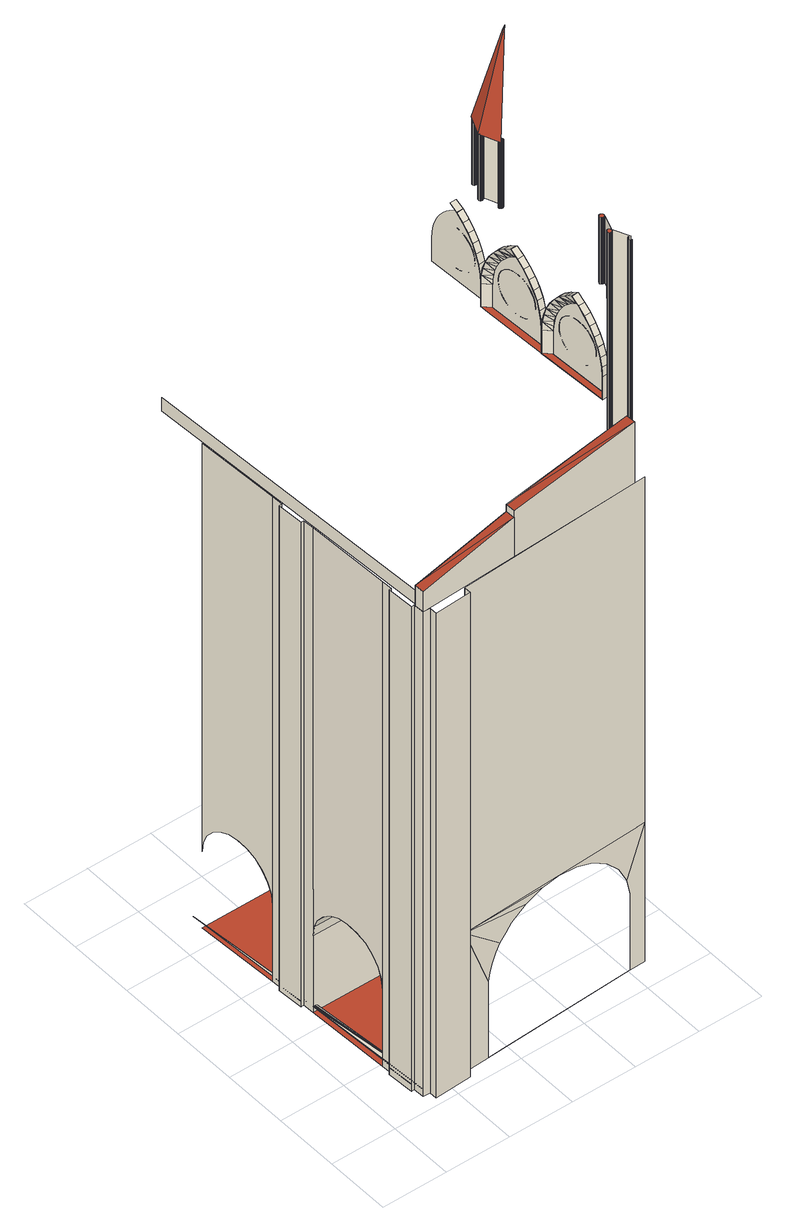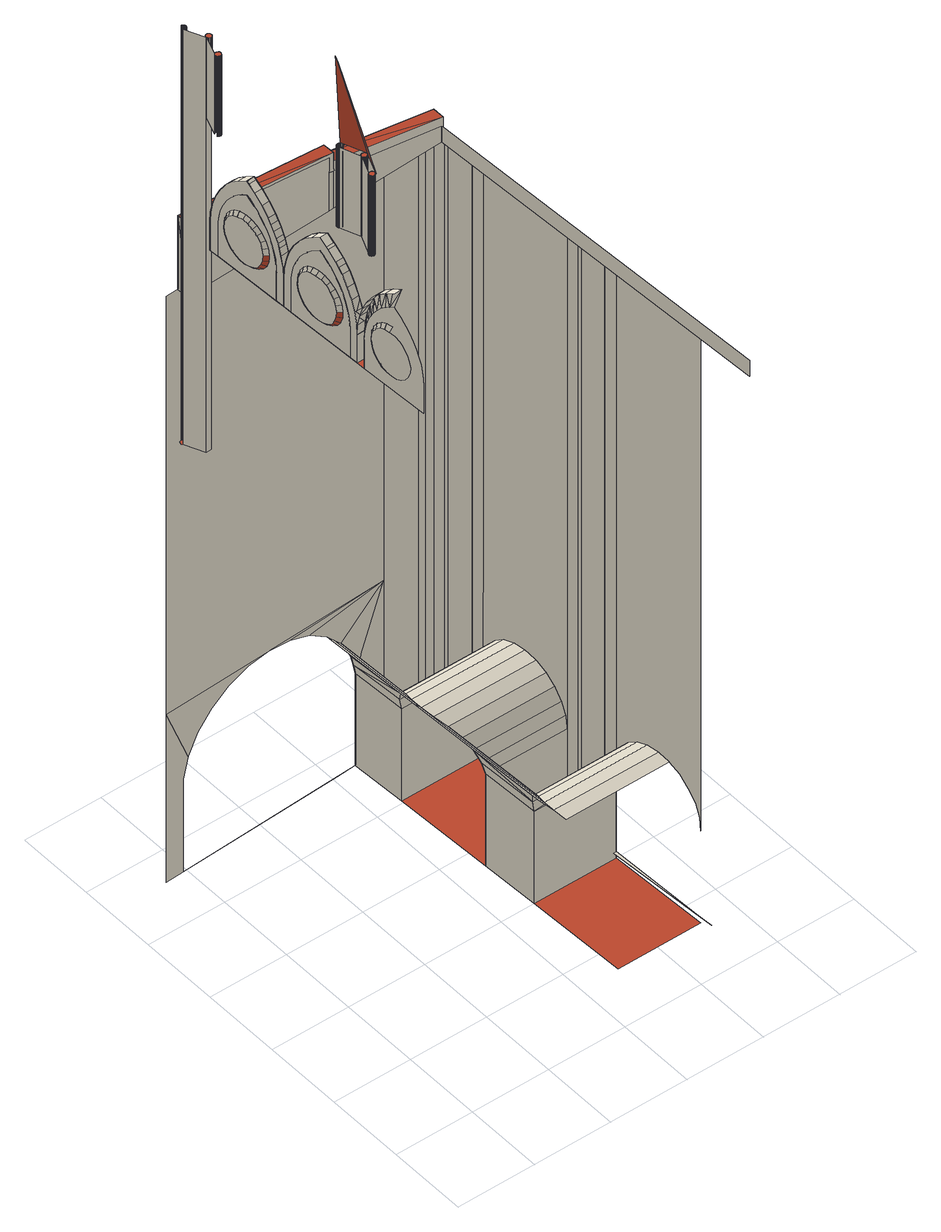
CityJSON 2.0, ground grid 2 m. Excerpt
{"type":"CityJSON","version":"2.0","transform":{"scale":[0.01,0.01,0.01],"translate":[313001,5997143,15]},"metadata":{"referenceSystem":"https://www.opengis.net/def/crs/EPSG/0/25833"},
"CityObjects":{
"building1":{"type":"Building","geometry":[{"type":"MultiSurface","lod":"0","boundaries":[[[0,1,2,3]],[[4,5,6,7]],[[8,3,9,4,7]],[[9,3,2]],[[10,11,3,8]],[[12,13,14]],[[6,5,15,16]],[[17,18,11,10]],[[19,14,13]],[[16,15,20,21]],[[21,20,22,23,24]],[[25,14,26]],[[27,25,26]],[[14,19,26]],[[28,26,19]],[[29,27,30]],[[23,22,31,32,33,34,35,36,37,38,39,40,41,42,43]],[[21,24,44,45,46,47,17,10,8,7,6,16]],[[47,48,18,17]],[[49,27,26]],[[50,27,49]],[[51,27,50]],[[52,1,0]],[[32,31,53,54,55]],[[54,53,56,57]],[[57,56,58,59]],[[49,60,50]],[[61,50,60]],[[62,27,51]],[[52,0,3,63]],[[59,58,64,65]],[[66,67,68,69]],[[70,71,48,47,46]],[[65,64,72,73,74]],[[75,76,68,67,2,1,77]],[[23,78,44,24]],[[79,78,23,43]],[[80,27,62]],[[79,43,42,81]],[[81,42,41,82]],[[68,76,83,84,85,86,67]],[[73,72,87,88,89,90,91,92,93,94,95,96,97,98,99]],[[100,101,55,54,57,59,65,74]],[[45,102,70,46]],[[82,41,40,103]],[[44,101,55,24]],[[103,40,39,104]],[[104,39,38,105]],[[105,38,37,106]],[[1,52,77]],[[107,32,55,101]],[[108,33,32,107]],[[99,109,73]],[[110,34,33,108]],[[106,37,36,111]],[[112,99,98]],[[113,35,34,110]],[[111,36,35,113]],[[114,70,102,115,116,117]],[[45,44,78,102]],[[79,115,102,78]],[[115,81,116]],[[73,109,100,74]],[[81,115,79]],[[82,117,116]],[[114,118,119,120,70]],[[82,116,81]],[[117,103,114]],[[121,97,96,122]],[[100,123,124,74]],[[103,117,82]],[[125,112,98,97,121]],[[126,109,99]],[[127,70,120]],[[122,96,95,128]],[[105,118,114,103,104]],[[128,95,94,129]],[[77,52,130,131]],[[126,99,112,125]],[[129,94,93,132]],[[75,133,76]],[[105,134,119,118]],[[83,76,133,135,136]],[[70,127,137]],[[109,107,101,100]],[[126,110,108]],[[126,108,107,109]],[[110,126,125]],[[121,111,113]],[[121,113,110,125]],[[111,121,122]],[[111,122,128,129,105,106]],[[45,138,139]],[[129,140,134,105]],[[141,133,75,77,131,142,143]],[[144,71,70,145]],[[146,131,130]],[[147,136,135,133,141,143]],[[146,130,52,63,148]],[[131,146,142]],[[149,145,137,150,151,152,153]],[[154,145,149,155,139]],[[148,147,146]],[[143,142,146,147]],[[156,157,158,159,160,161]],[[162,156,161,163,164]],[[159,160,158]],[[157,165,166,158]],[[167,162,164,168]],[[158,169,166]],[[165,170,171,169,166]],[[172,167,168,173]],[[170,174,175,171]],[[176,172,173,177]],[[161,160,178,179,180,181,182,183,184,177,173,168,164,163]],[[174,185,186,175]],[[187,176,177,184]],[[185,188,189,186]],[[190,187,184,183]],[[191,192,193,194,195,196,197,188,185,174,170,165,157,156,162,167,172,176,187,190,198,199,200,201]],[[160,178,202,158]],[[188,197,203,189]],[[198,190,183,182]],[[204,205,206,207]],[[208,204,207,209]],[[205,210,211,206]],[[212,208,209,213]],[[197,196,214,203]],[[199,198,182,181]],[[210,215,216,211]],[[217,212,213,218]],[[196,195,219,214]],[[215,220,221,216]],[[200,199,181,180]],[[222,217,218,223]],[[224,225,226,227]],[[195,194,228,219]],[[201,200,180,179]],[[220,229,230,221]],[[231,232,224]],[[233,222,223,234]],[[194,193,235,228]],[[191,201,179,178,202]],[[236,237,231]],[[193,192,238,235]],[[192,191,202,238]],[[239,240,241,242]],[[240,243,244,241]],[[224,245,246,225]],[[224,231,247,227]],[[229,248,249,230]],[[243,236,250,244]],[[231,236,250,247]],[[226,246,225]],[[209,213,218,223,234,251,252,253,254,255,256,257,258,259,260,261,262,249,230,221,216,211,206,207]],[[263,264,236]],[[248,265,262,249]],[[191,202,178,259,266]],[[236,267,268,250]],[[236,263,268,250]],[[269,270,263]],[[267,271,272,268]],[[263,269,273,268]],[[224,232,245]],[[231,237,232]],[[274,275,269]],[[236,276,237]],[[236,264,276]],[[271,274,277,272]],[[269,274,277,273]],[[263,270,264]],[[278,279,274]],[[269,280,270]],[[274,278,281,277]],[[269,275,280]],[[282,283,202,191]],[[284,278,285]],[[278,285,286,281]],[[287,288,289,290]],[[291,287,290,292]],[[275,274,279,293]],[[288,294,295,289]],[[296,291,292,297]],[[284,285,298]],[[278,299,279]],[[294,300,301,295]],[[302,296,297,303]],[[300,304,305,301]],[[306,302,303,307]],[[299,278,284]],[[285,308,309,286]],[[285,298,310,286]],[[304,311,312,305]],[[313,306,307,314]],[[242,315,316,246,226,225,239]],[[317,318,319,320]],[[311,321,322,312]],[[323,324,318,317]],[[325,313,314,326]],[[327,328,329,324,323]],[[330,298,331]],[[282,332,333,334,335,336,337,338,339,340,321,311,304,300,294,288,287,291,296,302,306,313,325,341]],[[321,340,342,322]],[[320,319,343,344,345]],[[341,325,326,346]],[[225,347,348]],[[344,343,349,350]],[[284,298,351]],[[340,339,352,342]],[[328,327,353,354]],[[282,341,346,283]],[[308,331,355,309]],[[298,331,355,310]],[[330,331,356]],[[298,330,351]],[[339,338,357,352]],[[350,349,358,359]],[[316,360,348,347,225,246]],[[338,337,361,357]],[[354,353,362,363]],[[337,336,364,361]],[[359,358,365,366]],[[331,356,367,355]],[[368,369,356]],[[363,362,370,371]],[[330,356,372]],[[373,374,316,246,245,232,237,276,264,270,280,275,293,279,299,284,351,330,372,375,369,376,377,378,379,380,381]],[[324,329,328,354,363,371,382,383,384,385,386,387,388,389,390,391,392,393,394,395,396,397,365,358,349,343,319,318]],[[398,399,400,315,316,374,373,381,380,379,378,377,376,369,375,372,330,351,284,299,279,293,275,280,270,264,276,237,232,245,246,226,227,247,250,268,273,277,281,286,310,355,367,401,402,403,404]],[[366,365,397,405]],[[371,370,406,383,382]],[[372,356,369,375]],[[377,368,407]],[[356,368,401,367]],[[405,397,396,395,408]],[[369,368,376]],[[378,407,409]],[[383,406,410,384]],[[376,368,377]],[[368,411,412,401]],[[368,407,402,401]],[[320,345,344,350,359,366,405,408,413,414,415,416,417,418,419,420,421,422,410,406,370,362,353,327,323,317]],[[374,423,424,425,426,427]],[[428,429,430,431,432,433,434,435,436,437,438,439,440,441,442,443,444,445,446,447,448,449,450,451,452,453,454,455,456,457,458,459,460,461,462,463,464,465,466,467,468,469,470,471,472,473,474,475,476,477,478,479,480,481,482,483,484,485,486,487,488,489,490,491,492,493,494,495,496,497,498,499,500,501,502,503,504,505,506,507,508,509,510,511,512,513,514,515,516,517,518,519,520,521,522,523,524,525,526,527,528,529,530,531,532,533,534,535,536,537,538,539,540,541,542,543,544,545,546,547,548,549,550,551,552,553,554,555,556,557,558,559,560,561,562,563,564,565,566,567,568,569,570,571,572,573,574,575,576,577,578,579,580,581,582,583,584,585,586,587,588,589,590,591,592,593,594,595]],[[374,427,426,425,596,348,360,316]],[[408,395,394,413]],[[380,409,597]],[[377,407,378]],[[423,381,597]],[[384,410,422,385]],[[411,409,403,412]],[[407,409,403,402]],[[378,409,379]],[[348,315,400,426]],[[425,598,599,348,426]],[[379,409,380]],[[600,601,426,424]],[[413,394,393,415,414]],[[409,602,603,403]],[[409,597,404,403]],[[385,422,421,386]],[[424,425,604,400,399,398,423]],[[360,315,348]],[[380,597,381]],[[424,426,427,400,399,605,606]],[[348,426,427,400,315,360]],[[426,424,600,607,399,400,427]],[[424,600,607,399,400,426]],[[602,606,605,603]],[[597,423,398,404]],[[392,416,415,393]],[[381,423,373]],[[423,374,373]],[[608,609,600]],[[386,421,420,387]],[[601,598,425,426]],[[387,420,419,389,388]],[[600,608,610,607]],[[391,417,416,392]],[[316,315,360]],[[611,612,608]],[[390,418,417,391]],[[389,419,418,390]],[[608,611,613,610]],[[599,348,315]],[[614,615,611]],[[611,614,616,613]],[[600,609,601]],[[617,618,614]],[[608,619,609]],[[608,612,619]],[[614,620,621,616]],[[614,617,622,616]],[[400,399,400,315]],[[611,615,612]],[[623,624,617]],[[614,625,615]],[[620,623,626,621]],[[617,623,626,622]],[[614,618,625]],[[627,623,628]],[[623,628,629,626]],[[618,617,624,630]],[[627,628,631]],[[623,632,624]],[[596,348,599,633,634,635]],[[632,623,627]],[[628,631,636,629]],[[596,635,634]],[[637,638,639,640]],[[641,642,638,637]],[[643,644,645,642,641]],[[646,631,647]],[[648,649,636,631]],[[640,639,650,651,652]],[[651,650,653,654]],[[627,631,655]],[[644,643,656,657]],[[631,647,658,636]],[[315,659,633,599]],[[646,647,660]],[[631,646,655]],[[654,653,661,662]],[[657,656,663,664]],[[662,661,665,666]],[[648,667,668,649]],[[647,660,669,658]],[[670,671,660]],[[664,663,672,673]],[[646,660,674]],[[675,676,633,599,598,601,609,619,612,615,625,618,630,624,632,627,655,646,674,677,671,678,679,680,681,682,683]],[[642,645,644,657,664,673,684,685,686,687,688,689,690,691,692,693,694,695,696,697,698,699,665,661,653,650,639,638]],[[599,315,400,399,607,610,613,616,622,626,629,636,658,669,700,701,702,703,704,705,659,633,676,675,683,682,681,680,679,678,671,677,674,646,655,627,632,624,630,618,625,615,612,619,609,601,598]],[[666,665,699,706]],[[673,672,707,685,684]],[[674,660,671,677]],[[679,670,708]],[[667,670,700,668]],[[660,670,700,669]],[[706,699,698,697,709]],[[671,670,678]],[[680,708,710]],[[685,707,711,686]],[[678,670,679]],[[670,708,701,700]],[[640,652,651,654,662,666,706,709,712,713,714,715,716,717,718,719,720,721,711,707,672,663,656,643,641,637]],[[722,723,724,725,726,727,728,729,730,731,732,733,734,735,736,737,738,739,740,741,742,743,744,745,746,747,748,749,750,751,752,753,754,755,756,757,758,759,760,761,762,763,764,765,766,767,768,769,770,771,772,773,774,775,776,777,778,779,780,781,782,783,784,785,786,787,788,789,790,791,792,793,794,795,796,797,798,799,800,801,802,803,804,805,806,807,808,809,810,811,812,813,814,815,816,817,818,819,820,821,822,823,824,825,826,827,828,829,830,831,832,833,834,835,836,837,838,839,840,841,842,843,844,845,846,847,848,849,850,851,852,853,854,855,856,857,858,859,860,861,862,863,864,865,866,867,868,869,870,871,872,873,874,875,876,877,878,879,880,881,882,883,884,885,886,887,888,889]],[[890,891,892,893,894]],[[891,895,896,892]],[[709,697,696,712]],[[682,710,897]],[[898,890,894,899]],[[676,900,901]],[[895,902,903,896]],[[676,901,634,633]],[[679,708,680]],[[904,898,899,905]],[[902,906,907,903]],[[900,683,897]],[[686,711,721,687]],[[708,710,702,701]],[[908,904,905,909]],[[906,910,911,907]],[[680,710,681]],[[912,908,909,913]],[[681,710,682]],[[712,696,695,714,713]],[[910,914,915,911]],[[710,916,703,702]],[[917,918,919,920]],[[710,897,703,702]],[[918,921,922,919]],[[687,721,720,688]],[[923,917,920,924]],[[921,925,926,922]],[[900,901,705,704]],[[927,912,913,928]],[[901,634,659,705]],[[682,897,683]],[[929,930,705,901]],[[931,923,924,932]],[[914,933,934,915]],[[925,935,936,926]],[[929,937,901]],[[916,900,704,703]],[[897,900,704,703]],[[694,715,714,695]],[[938,939,940,941,942,943,944,933,914,910,906,902,895,891,890,898,904,908,912,927,945,946,947,948]],[[683,900,675]],[[900,676,675]],[[894,893,903,907,911,915,934,949,950,951,952,953,954,955,956,957,958,959,928,913,909,905,899]],[[960,931,932,961]],[[962,963,929]],[[945,927,928,959]],[[935,964,965,936]],[[688,720,719,689]],[[901,966,967,634]],[[933,944,949,934]],[[689,719,718,691,690]],[[968,960,961,969]],[[929,970,971,930]],[[693,716,715,694]],[[929,962,971,930]],[[659,967,634]],[[946,945,959,958]],[[659,634,633]],[[972,973,962]],[[964,974,975,965]],[[944,943,950,949]],[[692,717,716,693]],[[691,718,717,692]],[[976,968,969,977]],[[970,972,978,971]],[[962,972,978,971]],[[947,946,958,957]],[[974,979,980,975]],[[943,942,951,950]],[[981,982,972]],[[920,924,932,961,969,977,983,984,985,986,987,988,989,990,991,992,993,980,975,965,936,926,922,919]],[[948,947,957,956]],[[994,976,977,983]],[[942,941,952,951]],[[979,995,993,980]],[[938,948,956,955]],[[972,981,996,978]],[[941,940,953,952]],[[939,938,955,954]],[[940,939,954,953]],[[997,994,983,984]],[[995,998,992,993]],[[901,937,966]],[[929,963,937]],[[999,1000,981]],[[1001,997,984,985]],[[990,1002,938,955]],[[962,1003,963]],[[998,1004,991,992]],[[962,973,1003]],[[981,999,1005,996]],[[1006,1001,985,986]],[[1004,1002,990,991]],[[1007,1006,986,987]],[[1002,1008,989,990]],[[1009,1007,987,988]],[[972,982,973]],[[1008,1009,988,989]],[[1010,1011,999]],[[659,1012,1013,967,659,634]],[[981,1014,982]],[[999,1015,1016,1005]],[[999,1010,1017,1005]],[[981,1000,1014]],[[1018,1010,1019]],[[1015,1020,1021,1016]],[[1010,1019,1022,1017]],[[1000,999,1011,1023]],[[1018,1019,1024]],[[1010,1025,1011]],[[1020,1024,1026,1021]],[[1027,1028,955,938]],[[1025,1010,1018]],[[1019,1024,1026,1022]],[[1029,1030,1031,1032]],[[1033,1034,1030,1029]],[[1035,1036,1037,1034,1033]],[[1032,1031,1038,1039,1040]],[[1039,1038,1041,1042]],[[1018,1024,1043]],[[1044,1045,1046,1047]],[[1036,1035,1048,1049]],[[1045,1050,1051,1046]],[[1052,1044,1047,1053]],[[1050,1054,1055,1051]],[[1056,1052,1053,1057]],[[1042,1041,1058,1059]],[[1054,1060,1061,1055]],[[1062,1056,1057,1063]],[[1060,1064,1065,1061]],[[1049,1048,1066,1067]],[[1068,1062,1063,1069]],[[1064,1070,1071,1065]],[[1059,1058,1072,1073]],[[1074,1068,1069,1075]],[[1070,1076,1077,1071]],[[1067,1066,1078,1079]],[[1080,1028,1081,1075,1069,1063,1057,1053,1047,1046,1051,1055,1061,1065,1071,1077,1082,1083,1084,1085,1086,1087,1088,1089]],[[1027,1090,1091,1092,1093,1094,1095,1096,1097,1098,1076,1070,1064,1060,1054,1050,1045,1044,1052,1056,1062,1068,1074,1099]],[[1100,1101,1013,967,966,937,963,1003,973,982,1014,1000,1023,1011,1025,1018,1043,1102,1103,1104,1105,1106,1107,1108,1109,1110,1111]],[[1034,1037,1036,1049,1067,1079,1112,1113,1114,1115,1116,1117,1118,1119,1120,1121,1122,1123,1124,1125,1126,1127,1072,1058,1041,1038,1031,1030]],[[1099,1074,1075,1081]],[[1076,1098,1082,1077]],[[1073,1072,1127,1128]],[[1129,1130,1131,1132,1133]],[[1027,1099,1081,1028]],[[1079,1078,1134,1113,1112]],[[1098,1097,1083,1082]],[[1090,1027,1028,1080]],[[1097,1096,1084,1083]],[[1091,1090,1080,1089]],[[1096,1095,1085,1084]],[[1092,1091,1089,1088]],[[1095,1094,1086,1085]],[[1093,1092,1088,1087]],[[1094,1093,1087,1086]],[[1032,1040,1039,1042,1059,1073,1128,1135,1136,1137,1138,1139,1140,1141,1142,1143,1144,1145,1146,1134,1078,1066,1048,1035,1033,1029]],[[1147,1148,1149,1150,1151,1152,1153,1154,1155,1156,1157,1158,1159,1160,1161,1162,1163,1164,1165,1166,1167,1168,1169,1170,1171,1172,1173,1174,1175,1176,1177,1178,1179,1180,1181,1182,1183,1184,1185,1186,1187,1188,1189,1190,1191,1192,1193,1194,1195,1196,1197,1198,1199,1200,1201,1202,1203,1204,1205,1206,1207,1208,1209,1210,1211,1212,1213,1214,1215,1216,1217,1218,1219,1220,1221,1222,1223,1224,1225,1226,1227,1228,1229,1230,1231,1232,1233,1234,1235,1236,1237,1238,1239,1240,1241,1242,1243,1244,1245,1246,1247,1248,1249,1250,1251,1252,1253,1254,1255,1256,1257,1258,1259,1260,1261,1262,1263,1264,1265,1266,1267,1268,1269,1270,1271,1272,1273,1274,1275,1276,1277,1278,1279,1280,1281,1282,1283,1284,1285,1286,1287,1288,1289,1290,1291,1292,1293,1294,1295,1296,1297,1298,1299,1300,1301,1302,1303,1304,1305,1306,1307,1308,1309,1310,1311,1312,1313,1314]],[[1315,1129,1133,1132,1316]]],"semantics":{"surfaces":[{"type":"WallSurface"},{"type":"RoofSurface"},{"type":"GroundSurface"}],"values":[0,0,0,1,0,0,0,0,0,0,0,0,0,0,0,0,0,2,0,0,0,0,1,0,0,0,0,0,0,0,0,0,0,0,0,0,0,0,0,0,0,0,2,0,0,1,0,0,0,1,0,0,0,0,0,0,0,0,0,0,0,0,0,0,0,0,0,0,0,1,0,0,0,0,0,0,0,0,0,0,0,0,0,0,0,0,0,0,0,0,0,0,2,0,0,0,1,0,0,1,0,0,0,0,0,0,0,0,0,1,0,0,0,0,2,0,0,0,0,1,0,0,0,0,0,0,0,0,0,0,0,0,0,0,0,0,0,0,0,0,0,0,0,0,0,0,0,0,0,0,0,0,0,1,1,0,0,0,0,0,0,0,0,0,0,0,0,0,0,0,0,0,0,0,0,0,0,0,0,0,0,0,0,0,0,0,0,0,0,0,0,0,0,0,1,0,0,1,0,1,0,1,0,0,0,1,0,0,0,1,0,0,0,0,0,0,0,1,0,1,0,0,0,0,1,0,0,0,0,0,1,0,0,0,0,0,0,1,0,0,0,0,0,0,0,0,0,0,0,1,0,0,0,0,0,0,0,0,0,0,1,0,1,0,0,0,0,0,0,0,0,0,0,0,1,0,1,0,0,1,0,0,1,0,1,0,0,0,0,0,0,0,0,0,0,0,0,0,0,0,0,0,0,0,0,1,0,0,2,0,1,1,0,0,0,0,0,1,0,0,0,0,0,1,0,0,0,0,1,0,0,0,0,0,1,0,0,0,0,0,0,0,1,0,0,0,0,0,0,0,0,0,0,0,0,0,0,0,0,1,0,0,0,0,0,0,0,0,0,0,0,0,1,0,0,0,0,0,0,0,0,0,0,0,0,0,0,1,0,0,0,0,0,0,0,1,0,0,1,0,0,0,0,1,0,1,0,0,0,0,1,0,0,0,0,0,0,0,1,0,0,0,0,0,0,0,0,0,0,0,0,0,0,0,0,0,0,0,0,0,0,0,0,0,0,0,0,1,0,0,0,0,0,0,0,0,0,0,0,0,0,0,0,1,1,0,0,0,0,1,0,0,0,0,0,0,0,0,1,0,0,0,0,0,1,0,1,0,0,0,0,0,1,0,1,0,0,0,0,0,0,0,0,0,0,0,1]}}]}
},
"vertices":[
[128,46,1728],[127,76,1728],[127,76,1660],[128,46,1660],[126,79,1660],[117,78,1660],[117,78,20],[126,79,20],[128,46,20],[126,76,1660],[149,46,20],[149,46,1660],[117,78,44],[113,160,43],[126,79,44],[113,160,1660],[113,160,20],[149,22,20],[149,22,1660],[120,161,44],[120,161,1660],[120,161,20],[118,193,1660],[118,193,278],[118,193,20],[128,46,44],[107,451,39],[149,46,44],[118,193,43],[149,22,44],[262,28,46],[107,451,1660],[107,451,278],[107,447,312],[108,434,343],[109,413,370],[110,387,391],[111,356,404],[113,322,408],[114,289,404],[116,257,391],[117,231,370],[118,210,343],[118,198,312],[331,193,20],[338,52,20],[261,49,20],[262,28,20],[262,28,1660],[105,485,39],[101,565,38],[99,599,38],[426,59,1792],[105,485,1660],[105,485,20],[107,451,20],[97,484,1660],[97,484,20],[92,564,1660],[92,564,20],[97,484,39],[92,564,38],[86,857,36],[426,59,1660],[101,565,1660],[101,565,20],[82,1010,1660],[131,76,1660],[131,76,1705],[82,1010,1705],[261,49,490],[261,49,1660],[99,599,1660],[99,599,278],[99,599,20],[425,89,1764],[425,89,1763],[425,89,1792],[331,193,278],[339,197,312],[84,890,36],[348,210,343],[361,230,370],[425,89,1660],[388,88,1660],[319,84,1660],[159,77,1660],[86,857,1660],[86,857,278],[86,853,312],[86,840,343],[88,819,370],[89,792,391],[91,761,404],[92,728,408],[94,694,404],[96,663,391],[97,636,370],[98,616,343],[99,603,312],[313,599,20],[320,450,20],[338,52,278],[372,257,391],[382,288,404],[384,322,408],[379,355,404],[320,450,278],[328,446,312],[313,599,278],[338,433,343],[366,386,391],[313,616,343],[353,413,370],[377,54,386],[344,53,306],[351,53,334],[364,54,360],[396,55,407],[415,56,429],[462,58,462],[343,636,370],[354,663,391],[302,856,20],[86,857,20],[330,615,343],[321,603,312],[516,61,483],[364,694,404],[366,727,408],[426,59,1815],[425,89,1815],[361,761,404],[437,90,1766],[403,322,429],[437,90,1682],[437,90,1660],[573,64,490],[388,55,20],[808,76,20],[386,706,429],[437,90,1808],[821,106,1867],[821,106,1861],[855,78,1660],[855,78,490],[823,77,1867],[821,106,1660],[823,77,1660],[795,75,334],[630,67,483],[684,70,462],[731,72,429],[769,74,386],[855,78,20],[808,76,278],[815,173,2442],[815,175,2442],[815,175,2217],[815,175,1862],[815,175,1280],[815,173,1280],[816,171,2442],[815,172,1280],[816,171,1280],[815,176,2442],[815,176,2217],[817,170,2442],[817,170,1280],[815,177,2217],[815,178,2442],[815,178,2217],[818,169,2442],[818,169,1280],[816,179,2442],[816,179,2217],[820,168,2442],[820,168,1280],[829,175,1280],[828,173,1280],[828,172,1280],[827,170,1280],[825,169,1280],[824,168,1280],[822,168,1280],[818,181,2442],[818,181,2217],[822,168,2442],[819,182,2442],[819,182,2217],[824,168,2442],[829,175,2442],[828,177,2442],[827,179,2442],[826,180,2442],[825,181,2442],[823,182,2442],[821,182,2442],[825,169,2442],[827,170,2442],[828,172,2442],[828,173,2442],[829,175,2217],[821,182,2217],[839,121,2442],[839,123,2442],[839,123,1280],[839,121,1280],[840,119,2442],[840,119,1280],[839,124,2442],[839,124,1280],[841,118,2442],[841,118,1280],[823,182,2217],[840,126,2442],[840,126,1280],[843,117,2442],[843,117,1280],[825,181,2217],[841,128,2442],[841,128,1280],[845,116,2442],[845,116,1280],[814,193,1940],[814,193,1862],[834,194,1862],[834,194,1940],[826,180,2217],[842,129,2442],[842,129,1280],[814,195,1970],[832,217,1958],[846,116,2442],[846,116,1280],[827,179,2217],[813,200,1998],[832,219,1975],[828,177,2217],[814,192,1862],[814,192,1940],[834,193,1940],[834,193,1862],[814,194,1970],[834,195,1970],[832,216,1940],[832,216,1862],[834,196,1970],[844,130,2442],[844,130,1280],[833,201,1998],[848,116,1280],[850,117,1280],[851,118,1280],[852,120,1280],[853,121,1280],[853,123,1280],[853,125,1280],[852,127,1280],[851,128,1280],[849,129,1280],[848,130,1280],[846,130,1280],[813,210,2026],[832,229,2008],[846,130,2442],[851,128,2442],[813,209,2026],[833,211,2026],[812,223,2052],[831,236,2023],[812,222,2052],[832,223,2052],[832,224,2052],[811,239,2077],[830,255,2052],[832,223,1991],[831,240,2077],[810,258,2099],[830,266,2065],[831,245,2038],[830,259,2099],[846,224,2442],[846,224,2217],[829,292,2087],[809,280,2118],[829,281,2118],[834,227,2442],[834,229,2442],[834,229,2217],[834,227,2217],[835,225,2442],[835,225,2217],[830,265,2063],[834,230,2442],[834,230,2217],[836,224,2442],[836,224,2217],[808,305,2134],[829,279,2077],[835,232,2442],[835,232,2217],[838,223,2442],[838,223,2217],[836,234,2442],[836,234,2217],[839,222,2442],[839,222,2217],[808,304,2134],[828,305,2134],[828,306,2134],[837,235,2442],[837,235,2217],[841,222,2442],[841,222,2217],[822,417,1862],[823,395,1862],[840,246,1967],[831,237,1966],[831,238,1984],[840,247,1983],[839,236,2442],[839,236,2217],[840,249,1952],[831,240,1949],[843,222,2442],[843,222,2217],[839,256,1938],[831,248,1933],[831,244,1940],[828,314,2091],[807,329,2118],[847,226,2442],[848,227,2442],[848,229,2442],[847,231,2442],[847,233,2442],[846,234,2442],[844,235,2442],[842,236,2442],[840,236,2442],[845,223,2442],[840,236,2217],[831,244,2001],[840,253,1997],[840,250,1990],[845,223,2217],[803,398,1862],[802,416,1862],[830,254,2016],[839,261,2010],[828,305,2096],[842,236,2217],[839,266,1926],[830,260,1919],[827,330,2118],[806,351,2099],[844,235,2217],[830,268,2028],[839,273,2021],[803,416,1862],[846,234,2217],[838,279,1917],[829,275,1909],[847,233,2217],[829,284,2036],[838,287,2027],[826,352,2099],[805,370,2077],[826,342,2068],[838,294,1912],[829,292,1903],[827,328,2080],[823,394,1958],[823,395,1940],[826,336,2074],[826,354,2055],[825,364,2041],[824,373,2026],[824,381,2010],[824,387,1993],[824,392,1976],[828,306,1902],[828,310,1902],[827,327,1905],[826,343,1913],[825,357,1925],[825,367,1939],[825,367,1940],[824,373,1956],[824,374,1974],[825,371,1992],[825,363,2008],[826,351,2022],[826,337,2032],[827,320,2038],[828,306,2039],[828,302,2039],[822,416,1970],[822,417,1941],[822,417,1940],[825,371,2077],[824,388,2052],[823,400,2026],[823,410,1998],[837,303,2030],[837,309,1911],[804,387,2052],[836,318,2029],[803,399,2026],[836,325,1914],[804,386,2052],[824,387,2052],[836,333,2024],[835,339,2020],[835,346,2015],[834,356,2003],[834,363,1989],[834,366,1974],[834,365,1958],[834,360,1944],[835,351,1930],[835,339,1920],[802,415,1970],[802,416,1941],[802,417,1940],[802,416,1940],[803,416,1940],[839,267,1991],[839,270,1988],[839,274,1990],[838,277,1989],[838,280,1988],[838,282,1985],[838,283,1982],[838,283,1979],[838,281,1976],[838,278,1974],[839,275,1973],[839,271,1974],[839,269,1976],[839,267,1979],[839,263,1979],[839,259,1978],[840,255,1975],[840,252,1972],[840,251,1968],[840,251,1963],[840,252,1959],[840,255,1956],[839,258,1953],[839,262,1952],[839,266,1952],[839,270,1953],[839,271,1956],[839,274,1959],[838,277,1961],[838,280,1961],[838,283,1959],[838,286,1957],[838,287,1954],[838,287,1951],[838,285,1947],[838,283,1945],[838,279,1944],[838,276,1944],[839,273,1941],[839,272,1937],[839,271,1933],[839,272,1929],[839,275,1925],[838,278,1922],[838,282,1921],[838,286,1921],[838,290,1922],[838,294,1924],[837,296,1927],[837,298,1931],[837,296,1934],[838,295,1937],[837,296,1941],[837,298,1944],[837,301,1945],[837,304,1946],[837,308,1945],[837,310,1943],[837,312,1940],[837,312,1936],[837,311,1933],[837,308,1930],[837,309,1926],[837,312,1923],[836,315,1920],[836,319,1918],[836,323,1918],[836,327,1919],[836,331,1921],[835,333,1924],[835,335,1928],[835,335,1933],[835,334,1937],[836,332,1940],[836,329,1940],[836,325,1942],[836,323,1945],[836,322,1948],[836,322,1951],[836,324,1954],[836,327,1956],[836,330,1957],[835,334,1956],[835,337,1955],[835,338,1952],[835,339,1948],[835,342,1945],[835,346,1944],[835,350,1944],[835,354,1946],[834,357,1948],[834,359,1952],[834,360,1956],[834,359,1960],[834,357,1964],[835,354,1966],[835,350,1968],[835,346,1967],[835,343,1965],[835,340,1964],[835,336,1964],[835,333,1966],[836,331,1969],[836,330,1972],[836,331,1975],[836,333,1978],[835,336,1980],[835,339,1981],[835,342,1980],[835,345,1978],[835,349,1979],[835,352,1982],[835,355,1985],[834,356,1989],[834,356,1994],[835,355,1998],[835,352,2001],[835,348,2003],[835,344,2005],[835,340,2005],[835,336,2003],[836,333,2000],[836,333,1997],[836,332,1994],[836,330,1991],[836,326,1990],[836,323,1989],[836,320,1991],[836,317,1993],[836,316,1997],[836,317,2000],[836,318,2003],[836,321,2005],[836,324,2006],[836,325,2010],[836,325,2015],[836,324,2019],[836,321,2022],[836,318,2024],[836,314,2026],[837,309,2026],[837,305,2024],[837,302,2021],[837,300,2018],[837,298,2014],[837,299,2009],[837,302,2008],[837,304,2005],[837,304,2001],[837,303,1998],[837,301,1995],[837,298,1994],[838,295,1993],[838,292,1994],[838,289,1996],[838,288,2000],[838,288,2003],[838,289,2006],[838,286,2010],[838,283,2012],[838,279,2014],[839,275,2014],[839,271,2013],[839,267,2010],[839,265,2007],[839,263,2003],[839,263,1998],[839,264,1994],[802,417,1862],[803,409,1998],[821,440,1940],[821,440,1862],[802,418,1970],[821,441,1958],[803,408,1998],[823,409,1998],[803,417,1940],[822,415,1970],[802,414,1970],[822,419,1970],[802,424,1998],[821,443,1975],[822,425,1998],[802,433,2026],[821,453,2008],[822,434,2026],[801,446,2052],[820,460,2023],[821,447,2052],[800,463,2077],[819,479,2052],[821,447,1991],[800,462,2077],[820,463,2077],[820,464,2077],[799,482,2099],[819,490,2065],[820,468,2038],[819,483,2099],[817,516,2087],[798,504,2118],[818,505,2118],[819,489,2063],[797,528,2134],[818,502,2077],[812,619,1862],[791,640,1862],[792,622,1862],[817,529,2134],[829,470,1967],[820,461,1966],[820,462,1984],[829,471,1983],[829,473,1952],[820,464,1949],[828,480,1938],[820,472,1933],[820,468,1940],[816,537,2091],[796,553,2118],[796,552,2118],[816,553,2118],[820,468,2001],[828,476,1997],[829,474,1990],[819,478,2016],[828,485,2010],[817,529,2096],[828,490,1926],[819,483,1919],[816,554,2118],[811,641,1862],[794,575,2099],[819,491,2028],[827,497,2021],[827,503,1917],[818,498,1909],[818,508,2036],[827,511,2027],[794,574,2099],[814,575,2099],[814,576,2099],[793,594,2077],[815,565,2068],[826,518,1912],[817,515,1903],[816,552,2080],[812,618,1958],[812,619,1940],[815,559,2074],[814,577,2055],[814,588,2041],[813,597,2026],[813,605,2010],[813,611,1993],[812,615,1976],[817,529,1902],[816,533,1902],[816,551,1905],[815,567,1913],[814,581,1925],[814,591,1939],[814,591,1940],[813,597,1956],[813,598,1974],[813,595,1992],[814,587,2008],[814,575,2022],[815,560,2032],[816,543,2038],[817,529,2039],[817,525,2039],[813,595,2077],[813,611,2052],[812,624,2026],[811,633,1998],[811,639,1970],[811,641,1940],[826,526,2030],[826,533,1911],[793,610,2052],[825,542,2029],[792,623,2026],[825,549,1914],[824,557,2024],[824,563,2020],[824,570,2015],[823,580,2003],[823,587,1989],[823,589,1974],[823,588,1958],[823,583,1944],[823,575,1930],[824,563,1920],[828,491,1991],[828,494,1988],[827,497,1990],[827,501,1989],[827,504,1988],[827,506,1985],[827,507,1982],[827,507,1979],[827,505,1976],[827,502,1974],[827,499,1973],[827,495,1974],[828,492,1976],[828,491,1979],[828,486,1979],[828,482,1978],[828,479,1975],[828,476,1972],[828,475,1968],[828,475,1963],[828,476,1959],[828,478,1956],[828,482,1953],[828,486,1952],[828,490,1952],[828,494,1953],[827,495,1956],[827,497,1959],[827,500,1961],[827,504,1961],[827,507,1959],[827,509,1957],[827,511,1954],[827,511,1951],[827,509,1947],[827,506,1945],[827,503,1944],[827,500,1944],[827,497,1941],[827,495,1937],[827,495,1933],[827,496,1929],[827,498,1925],[827,501,1922],[827,505,1921],[827,510,1921],[827,514,1922],[826,517,1924],[826,520,1927],[826,522,1931],[826,520,1934],[826,519,1937],[826,520,1941],[826,522,1944],[826,525,1945],[826,528,1946],[826,531,1945],[826,534,1943],[825,535,1940],[825,536,1936],[825,534,1933],[826,532,1930],[826,533,1926],[825,535,1923],[825,538,1920],[825,542,1918],[825,547,1918],[825,551,1919],[824,554,1921],[824,557,1924],[824,559,1928],[824,559,1933],[824,558,1937],[824,556,1940],[824,552,1940],[825,549,1942],[825,547,1945],[825,546,1948],[825,546,1951],[825,548,1954],[825,551,1956],[824,554,1957],[824,557,1956],[824,560,1955],[824,562,1952],[824,562,1948],[824,566,1945],[824,570,1944],[823,574,1944],[823,578,1946],[823,581,1948],[823,583,1952],[823,583,1956],[823,583,1960],[823,581,1964],[823,577,1966],[823,573,1968],[824,569,1967],[824,567,1965],[824,563,1964],[824,560,1964],[824,557,1966],[824,555,1969],[824,554,1972],[824,554,1975],[824,556,1978],[824,559,1980],[824,562,1981],[824,566,1980],[824,569,1978],[823,573,1979],[823,576,1982],[823,579,1985],[823,580,1989],[823,580,1994],[823,578,1998],[823,576,2001],[823,572,2003],[824,568,2005],[824,564,2005],[824,560,2003],[824,556,2000],[824,557,1997],[824,556,1994],[824,553,1991],[825,550,1990],[825,547,1989],[825,544,1991],[825,541,1993],[825,540,1997],[825,540,2000],[825,542,2003],[825,544,2005],[825,548,2006],[825,549,2010],[825,549,2015],[825,547,2019],[825,545,2022],[825,541,2024],[825,537,2026],[826,533,2026],[826,529,2024],[826,526,2021],[826,523,2018],[826,522,2014],[826,522,2009],[826,525,2008],[826,527,2005],[826,528,2001],[826,527,1998],[826,525,1995],[826,522,1994],[826,519,1993],[826,515,1994],[827,513,1996],[827,511,2000],[827,511,2003],[827,512,2006],[827,510,2010],[827,507,2012],[827,503,2014],[827,498,2014],[828,494,2013],[828,491,2010],[828,488,2007],[828,487,2003],[828,487,1998],[828,488,1994],[792,645,2442],[791,647,2442],[791,647,2217],[791,646,2217],[792,645,2217],[791,648,2442],[791,648,2217],[791,633,1998],[793,643,2442],[793,643,2217],[791,638,1970],[791,640,1940],[791,650,2442],[791,650,2217],[794,642,2442],[794,642,2217],[792,652,2442],[792,652,2217],[796,642,2442],[796,642,2217],[793,653,2442],[793,653,2217],[798,641,2442],[798,641,2217],[795,654,2442],[795,654,2217],[791,632,1998],[813,592,2442],[812,593,2442],[812,593,2217],[813,592,2217],[812,595,2442],[812,595,2217],[814,590,2442],[814,590,2217],[812,597,2442],[812,597,2217],[800,642,2442],[800,642,2217],[791,642,1970],[811,643,1970],[815,589,2442],[815,589,2217],[796,655,2442],[796,655,2217],[813,599,2442],[813,599,2217],[810,664,1958],[805,648,2442],[805,650,2442],[804,652,2442],[803,653,2442],[802,654,2442],[800,655,2442],[798,655,2442],[801,642,2442],[803,643,2442],[804,645,2442],[805,646,2442],[798,655,2217],[800,655,2217],[802,654,2217],[803,653,2217],[804,652,2217],[805,650,2217],[805,648,2217],[805,646,2217],[804,645,2217],[803,643,2217],[801,642,2217],[817,588,2442],[817,588,2217],[791,648,1998],[810,667,1975],[814,600,2442],[814,600,2217],[810,663,1940],[810,663,1862],[819,588,2442],[819,588,2217],[791,647,1998],[811,649,1998],[790,657,2026],[809,676,2008],[816,601,2442],[816,601,2217],[821,588,2442],[821,588,2217],[810,658,2026],[817,602,2442],[817,602,2217],[790,670,2052],[809,684,2023],[822,589,2217],[824,590,2217],[825,591,2217],[826,593,2217],[826,595,2217],[826,597,2217],[825,598,2217],[824,600,2217],[823,601,2217],[821,602,2217],[819,602,2217],[822,589,2442],[819,602,2442],[810,671,2052],[824,590,2442],[821,602,2442],[789,686,2077],[808,702,2052],[825,591,2442],[824,600,2442],[810,671,1991],[823,601,2442],[809,687,2077],[826,593,2442],[826,595,2442],[825,598,2442],[826,597,2442],[788,706,2099],[807,714,2065],[800,865,1862],[801,843,1862],[809,692,2038],[788,705,2099],[808,706,2099],[808,707,2099],[806,740,2087],[787,728,2118],[787,727,2118],[807,728,2118],[807,729,2118],[808,712,2063],[785,752,2134],[807,726,2077],[805,753,2134],[826,696,2442],[826,696,2217],[817,694,1967],[809,684,1966],[809,686,1984],[817,695,1983],[817,697,1952],[809,688,1949],[817,703,1938],[808,696,1933],[809,692,1940],[809,692,2001],[817,700,1997],[817,697,1990],[808,702,2016],[817,709,2010],[805,753,2096],[815,697,2442],[814,699,2442],[814,699,2217],[815,697,2217],[816,714,1926],[808,707,1919],[814,701,2442],[814,701,2217],[816,696,2442],[816,696,2217],[814,703,2442],[814,703,2217],[817,695,2442],[817,695,2217],[807,715,2028],[816,721,2021],[815,704,2442],[815,704,2217],[819,694,2442],[819,694,2217],[816,706,2442],[816,706,2217],[816,727,1917],[807,722,1909],[821,694,2442],[821,694,2217],[817,707,2442],[817,707,2217],[807,731,2036],[815,735,2027],[822,694,2442],[822,694,2217],[819,708,2442],[819,708,2217],[815,741,1912],[806,739,1903],[827,697,2217],[824,695,2217],[821,708,2217],[823,708,2217],[824,707,2217],[826,706,2217],[827,704,2217],[828,703,2217],[828,701,2217],[828,699,2217],[827,697,2442],[828,699,2442],[828,701,2442],[828,703,2442],[827,704,2442],[826,706,2442],[824,707,2442],[823,708,2442],[821,708,2442],[824,695,2442],[801,842,1958],[801,843,1940],[805,761,2091],[804,776,2080],[804,783,2074],[804,789,2068],[803,801,2055],[803,812,2041],[802,821,2026],[802,829,2010],[801,835,1993],[801,839,1976],[805,753,1902],[805,757,1902],[804,775,1905],[804,791,1913],[803,804,1925],[802,815,1939],[802,815,1940],[802,821,1956],[802,822,1974],[802,818,1992],[803,811,2008],[803,799,2022],[804,784,2032],[805,767,2038],[805,753,2039],[806,749,2039],[815,750,2030],[790,648,2442],[813,589,2442],[869,643,2743],[873,647,2762],[868,647,2743],[814,757,1911],[814,766,2029],[813,780,2024],[813,787,2020],[812,793,2015],[812,804,2003],[812,810,1989],[811,813,1974],[811,812,1958],[812,807,1944],[812,798,1930],[813,786,1920],[814,772,1914],[816,714,1991],[816,718,1988],[816,721,1990],[816,725,1989],[816,728,1988],[816,730,1985],[816,731,1982],[816,730,1979],[816,729,1976],[816,726,1974],[816,722,1973],[816,719,1974],[816,716,1976],[816,714,1979],[817,710,1979],[817,706,1978],[817,703,1975],[817,700,1972],[817,698,1968],[817,698,1963],[817,700,1959],[817,702,1956],[817,705,1953],[817,709,1952],[816,714,1952],[816,718,1953],[816,719,1956],[816,721,1959],[816,724,1961],[816,728,1961],[816,731,1959],[815,733,1957],[815,734,1954],[815,734,1951],[816,733,1947],[816,730,1945],[816,727,1944],[816,724,1944],[816,721,1941],[816,719,1937],[816,719,1933],[816,720,1929],[816,722,1925],[816,725,1922],[816,729,1921],[815,733,1921],[815,738,1922],[815,741,1924],[815,744,1927],[815,745,1931],[815,743,1934],[815,743,1937],[815,743,1941],[815,745,1944],[815,748,1945],[815,752,1946],[814,755,1945],[814,758,1943],[814,759,1940],[814,759,1936],[814,758,1933],[814,756,1930],[814,757,1926],[814,759,1923],[814,762,1920],[814,766,1918],[814,770,1918],[813,775,1919],[813,778,1921],[813,781,1924],[813,783,1928],[813,783,1933],[813,782,1937],[813,779,1940],[813,776,1940],[814,773,1942],[814,771,1945],[814,770,1948],[814,770,1951],[814,772,1954],[813,774,1956],[813,778,1957],[813,781,1956],[813,784,1955],[813,786,1952],[813,786,1948],[813,789,1945],[812,793,1944],[812,798,1944],[812,801,1946],[812,805,1948],[812,807,1952],[812,807,1956],[812,807,1960],[812,804,1964],[812,801,1966],[812,797,1968],[812,793,1967],[813,791,1965],[813,787,1964],[813,784,1964],[813,781,1966],[813,779,1969],[813,778,1972],[813,778,1975],[813,780,1978],[813,783,1980],[813,786,1981],[813,790,1980],[812,792,1978],[812,796,1979],[812,800,1982],[812,802,1985],[812,804,1989],[812,804,1994],[812,802,1998],[812,799,2001],[812,796,2003],[812,792,2005],[813,787,2005],[813,783,2003],[813,780,2000],[813,780,1997],[813,779,1994],[813,777,1991],[813,774,1990],[814,771,1989],[814,767,1991],[814,765,1993],[814,764,1997],[814,764,2000],[814,766,2003],[814,768,2005],[814,771,2006],[814,773,2010],[814,773,2015],[814,771,2019],[814,769,2022],[814,765,2024],[814,761,2026],[814,757,2026],[815,753,2024],[815,749,2021],[815,747,2018],[815,746,2014],[815,746,2009],[815,749,2008],[815,751,2005],[815,752,2001],[815,751,1998],[815,749,1995],[815,746,1994],[815,742,1993],[815,739,1994],[815,737,1996],[815,735,2000],[815,735,2003],[815,736,2006],[815,734,2010],[816,730,2012],[816,726,2014],[816,722,2014],[816,718,2013],[816,715,2010],[816,712,2007],[817,711,2003],[817,711,1998],[816,712,1994],[815,707,2442],[869,651,2743]
]}
